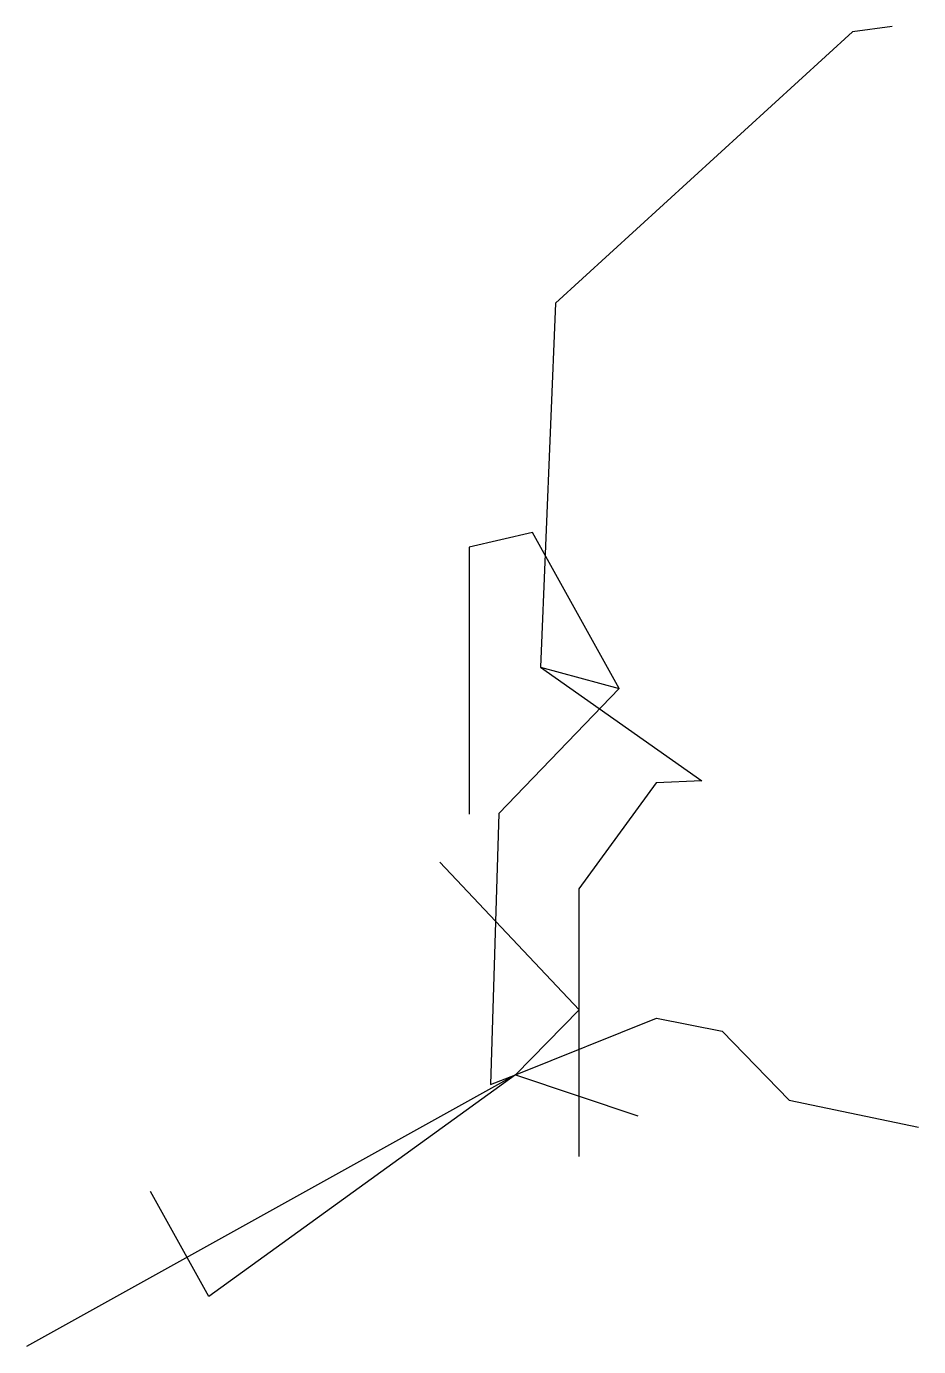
# Model space of a CAD drawing. Extents: x -16.7 to 16.7, y -24.7 to 24.7.
import ezdxf

# ---------------------------------------------------------------- set-up
doc = ezdxf.new("R2010")
doc.units = 0
doc.layers.add('CentreLine', color=5, linetype='CONTINUOUS')

msp = doc.modelspace()

# ---------------------------------------------------------------- linework, layer by layer
at = {"layer": 'CentreLine'}
for p, q in [((15.74, 24.71, -2.22), (14.26, 24.51, -4.62)), ((14.26, 24.51, -4.62), (3.14, 14.35, 1.22)), ((3.14, 14.35, 1.22), (2.58, 0.72, 6.41)), ((2.27, 5.77, 7.65), (-0.1, 5.22, 10.17)), ((5.52, -0.07, 3.05), (2.27, 5.77, 7.65)), ((-0.1, 5.22, 10.17), (-0.1, -4.78, 10.17)), ((2.58, 0.72, 6.41), (8.61, -3.53, 5.92)), ((2.58, 0.72, 6.41), (5.52, -0.07, 3.05)), ((5.52, -0.07, 3.05), (1.02, -4.76, 4.84)), ((6.9, -3.61, 7.5), (4.01, -7.58, 11.03)), ((8.61, -3.53, 5.92), (6.9, -3.61, 7.5)), ((1.02, -4.76, 4.84), (0.7, -14.9, -5.65)), ((4.02, -12.1, -6.65), (-1.19, -6.57, -11.06)), ((4.01, -7.58, 11.03), (4.01, -17.6, 11.03)), ((1.64, -14.54, -5.35), (4.02, -12.1, -6.65)), ((1.64, -14.54, -5.35), (6.92, -12.41, -5.5)), ((6.92, -12.41, -5.5), (9.38, -12.9, -7.4)), ((9.38, -12.9, -7.4), (11.88, -15.49, -7.48)), ((1.64, -14.54, -5.35), (-16.67, -24.71, 8.32)), ((1.64, -14.54, -5.35), (-9.84, -22.84, 2.32)), ((0.7, -14.9, -5.65), (1.64, -14.54, -5.35)), ((1.64, -14.54, -5.35), (6.22, -16.07, 1.03)), ((11.88, -15.49, -7.48), (16.73, -16.5, -3.37)), ((-9.84, -22.84, 2.32), (-12.02, -18.91, -5.43))]:
    msp.add_line(p, q, dxfattribs=at)

doc.saveas('drawing.dxf')
